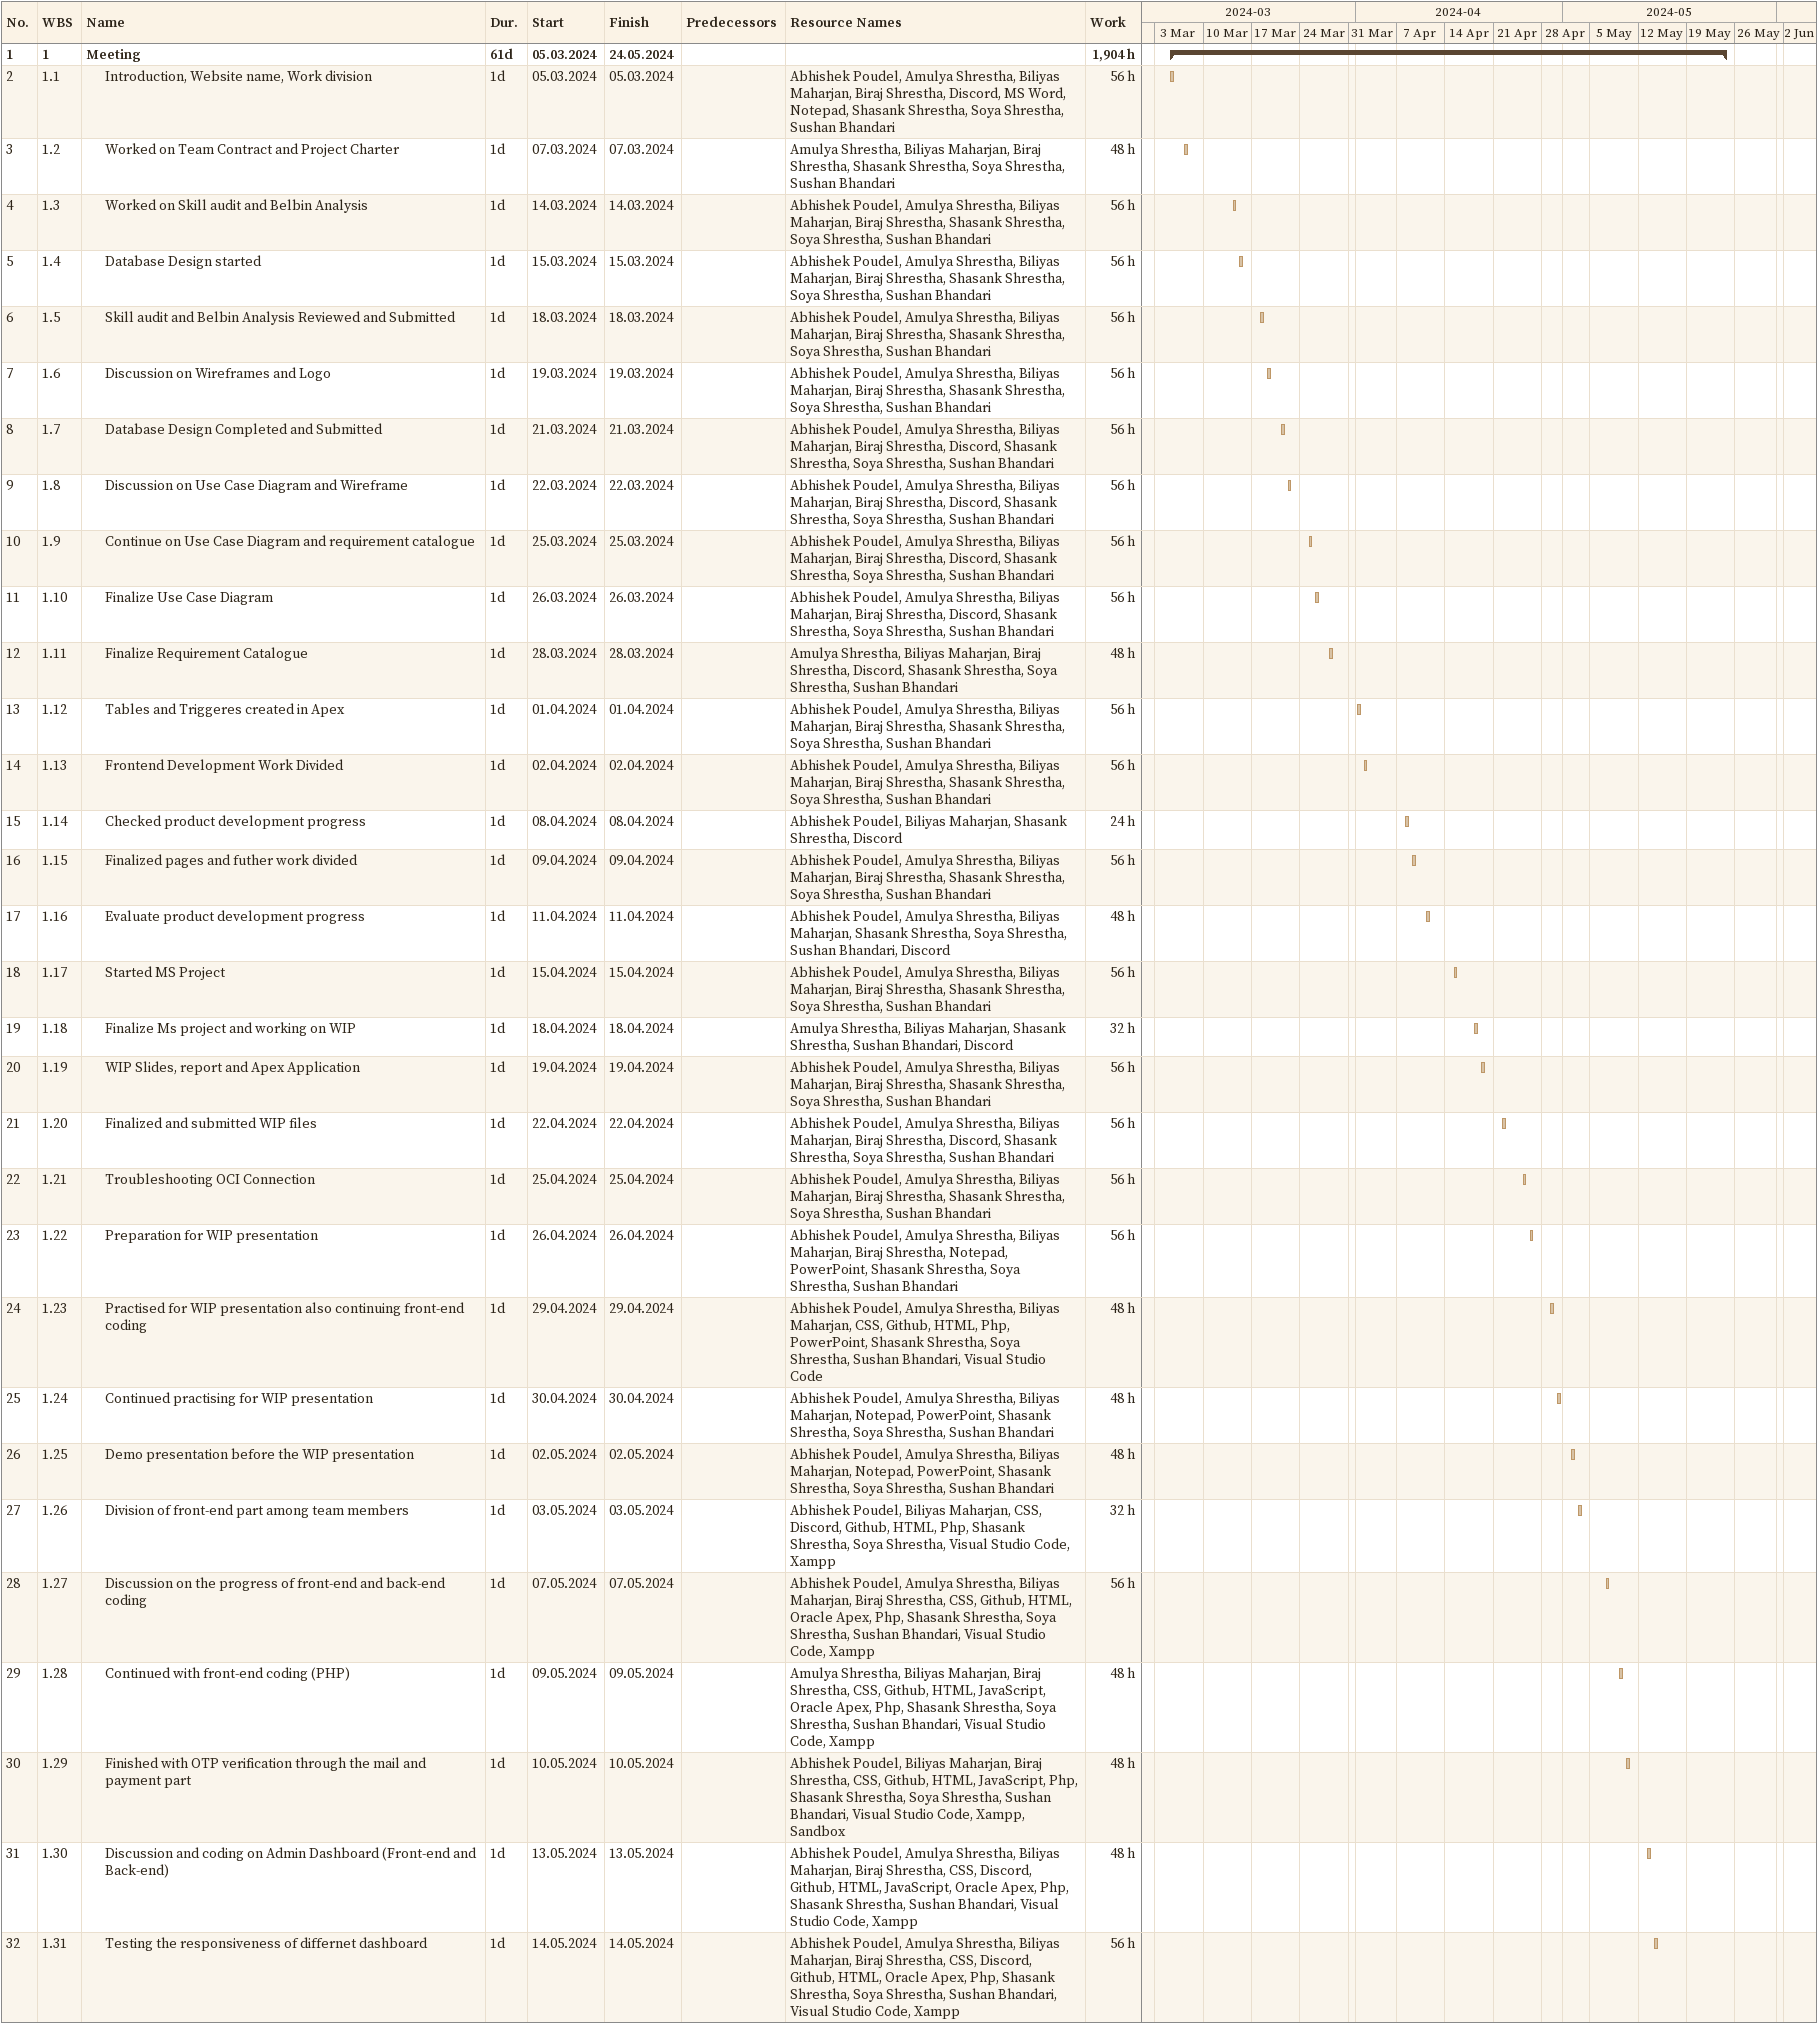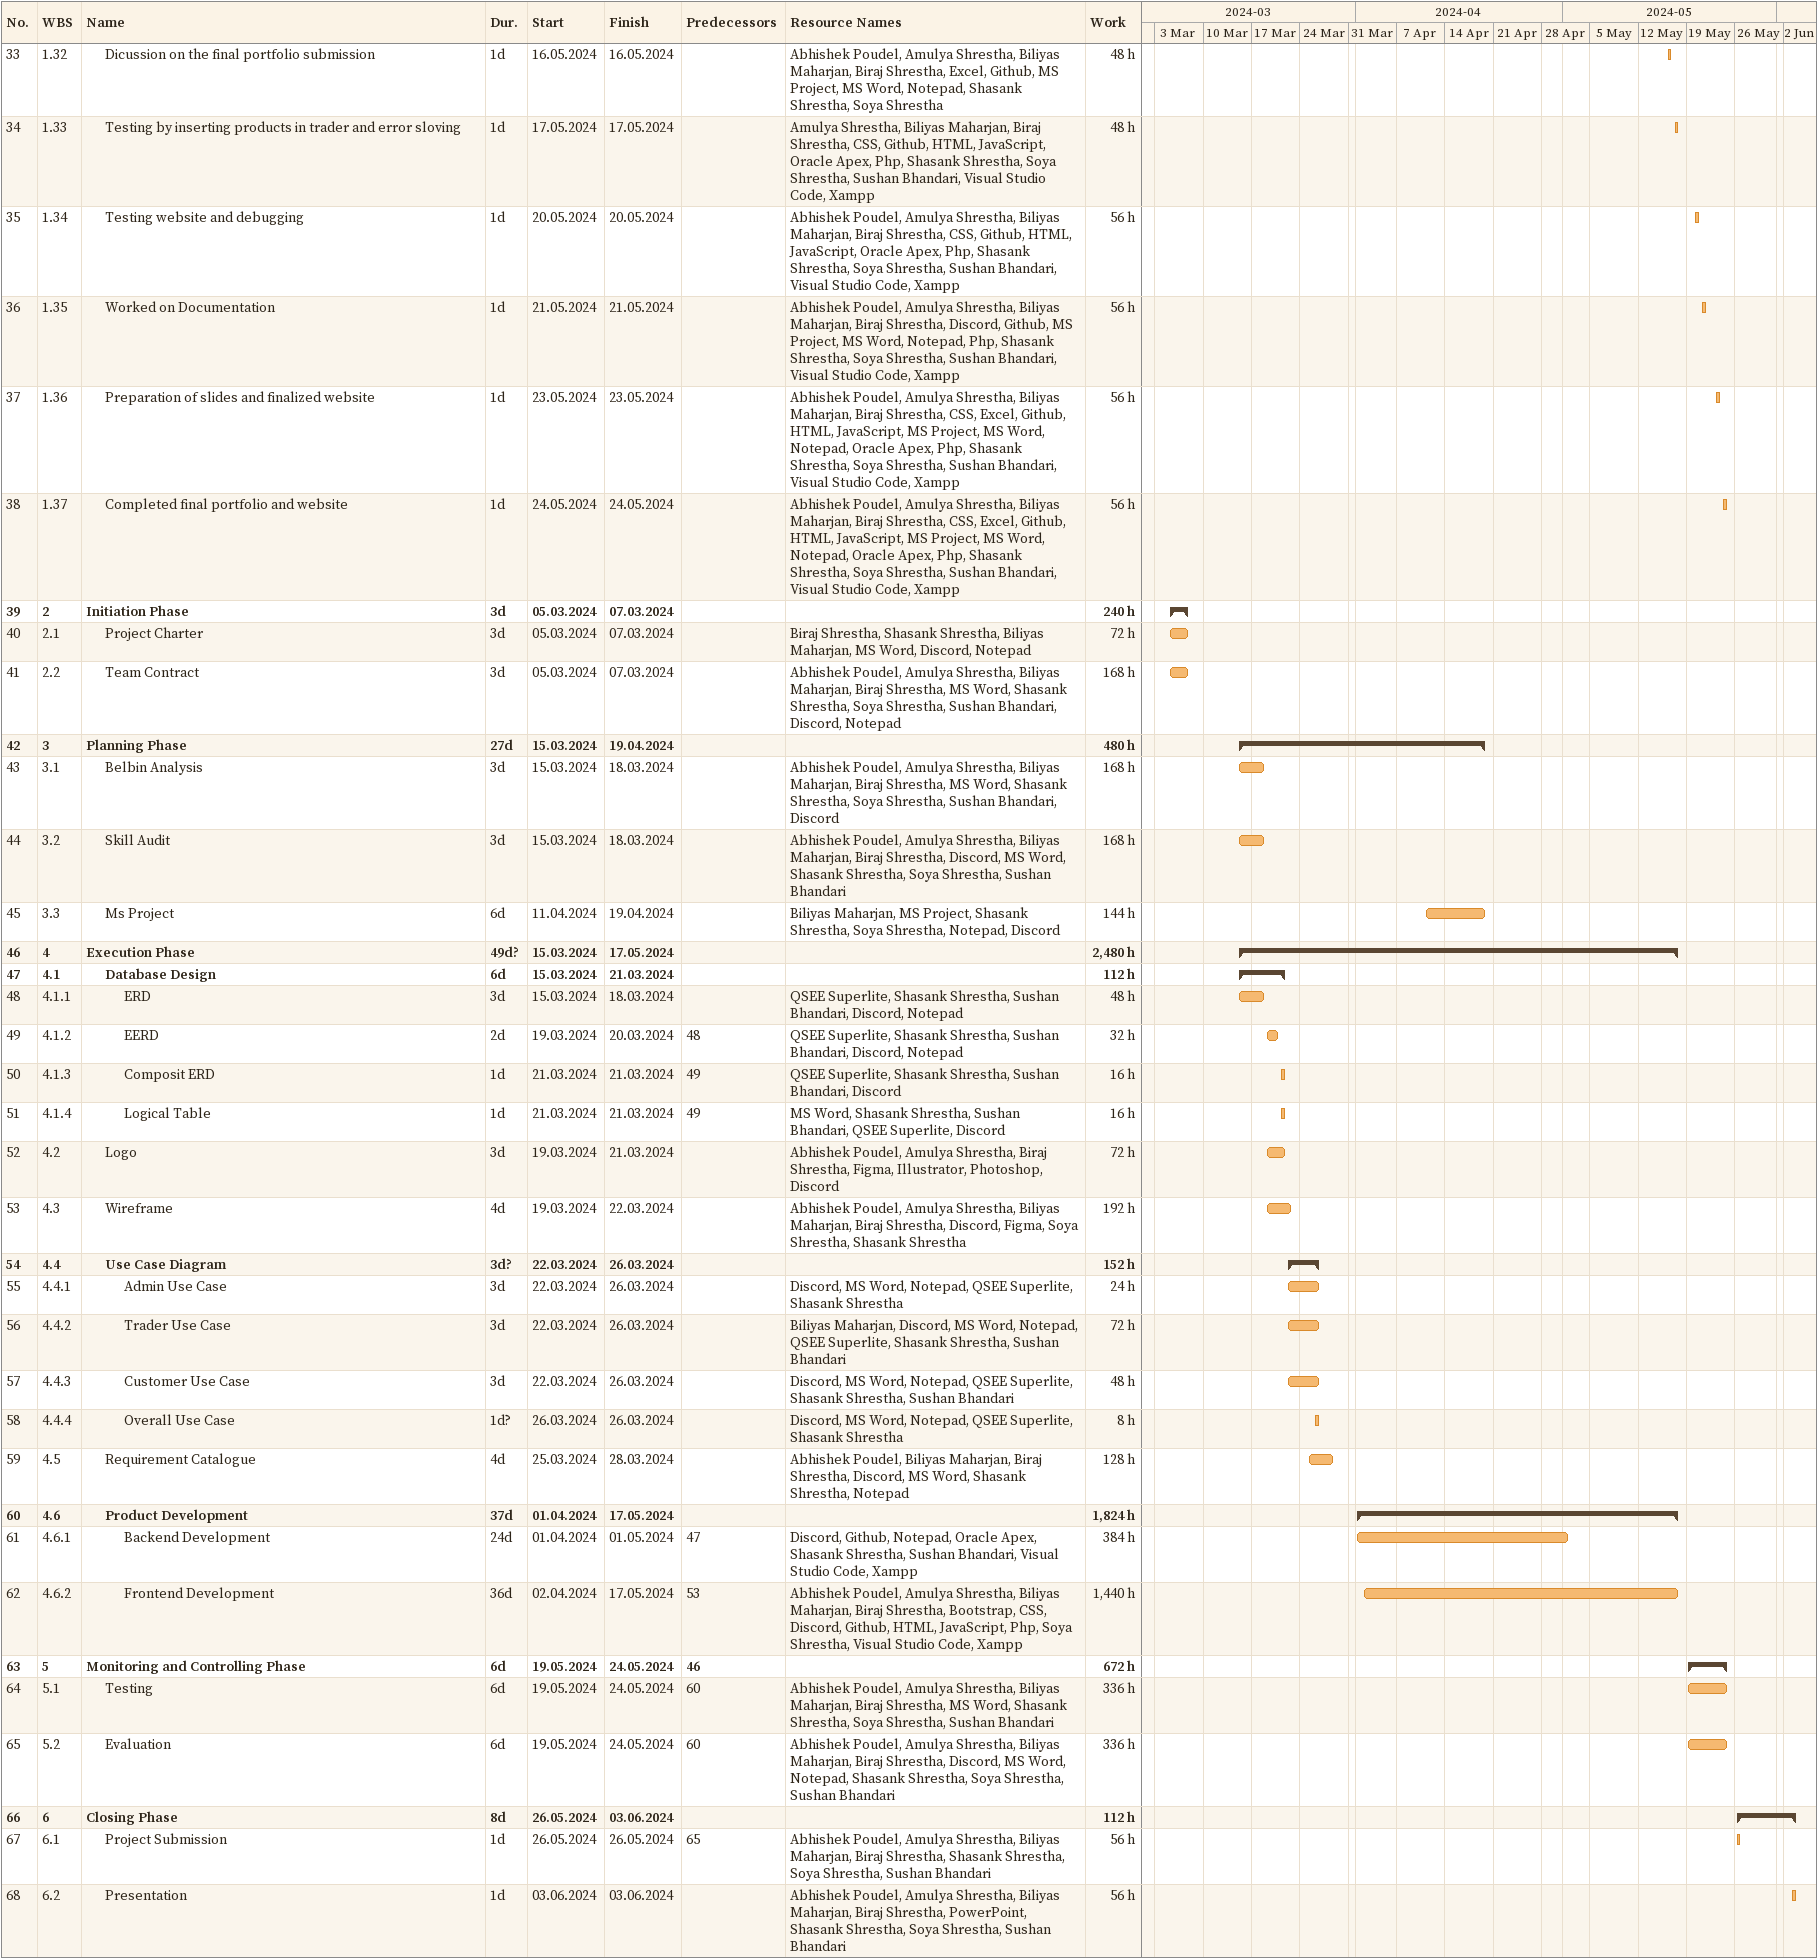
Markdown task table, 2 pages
| ID | WBS | Task | Duration | Start | Finish | Predecessors | Resources | Work (h) |
|---|---|---|---|---|---|---|---|---|
| 1 | 1 | **Meeting** | 61d | 2024-03-05 | 2024-05-24 |  |  | 1904 |
| 2 | 1.1 | Introduction, Website name, Work division | 1d | 2024-03-05 | 2024-03-05 |  | Abhishek Poudel, Amulya Shrestha, Biliyas Maharjan, Biraj Shrestha, Discord, MS Word, Notepad, Shasank Shrestha, Soya Shrestha, Sushan Bhandari | 56 |
| 3 | 1.2 | Worked on Team Contract and Project Charter | 1d | 2024-03-07 | 2024-03-07 |  | Amulya Shrestha, Biliyas Maharjan, Biraj Shrestha, Shasank Shrestha, Soya Shrestha, Sushan Bhandari | 48 |
| 4 | 1.3 | Worked on Skill audit and Belbin Analysis | 1d | 2024-03-14 | 2024-03-14 |  | Abhishek Poudel, Amulya Shrestha, Biliyas Maharjan, Biraj Shrestha, Shasank Shrestha, Soya Shrestha, Sushan Bhandari | 56 |
| 5 | 1.4 | Database Design started | 1d | 2024-03-15 | 2024-03-15 |  | Abhishek Poudel, Amulya Shrestha, Biliyas Maharjan, Biraj Shrestha, Shasank Shrestha, Soya Shrestha, Sushan Bhandari | 56 |
| 6 | 1.5 | Skill audit and Belbin Analysis Reviewed and Submitted | 1d | 2024-03-18 | 2024-03-18 |  | Abhishek Poudel, Amulya Shrestha, Biliyas Maharjan, Biraj Shrestha, Shasank Shrestha, Soya Shrestha, Sushan Bhandari | 56 |
| 7 | 1.6 | Discussion on Wireframes and Logo | 1d | 2024-03-19 | 2024-03-19 |  | Abhishek Poudel, Amulya Shrestha, Biliyas Maharjan, Biraj Shrestha, Shasank Shrestha, Soya Shrestha, Sushan Bhandari | 56 |
| 8 | 1.7 | Database Design Completed and Submitted | 1d | 2024-03-21 | 2024-03-21 |  | Abhishek Poudel, Amulya Shrestha, Biliyas Maharjan, Biraj Shrestha, Discord, Shasank Shrestha, Soya Shrestha, Sushan Bhandari | 56 |
| 9 | 1.8 | Discussion on Use Case Diagram and Wireframe | 1d | 2024-03-22 | 2024-03-22 |  | Abhishek Poudel, Amulya Shrestha, Biliyas Maharjan, Biraj Shrestha, Discord, Shasank Shrestha, Soya Shrestha, Sushan Bhandari | 56 |
| 10 | 1.9 | Continue on Use Case Diagram and requirement catalogue | 1d | 2024-03-25 | 2024-03-25 |  | Abhishek Poudel, Amulya Shrestha, Biliyas Maharjan, Biraj Shrestha, Discord, Shasank Shrestha, Soya Shrestha, Sushan Bhandari | 56 |
| 11 | 1.10 | Finalize Use Case Diagram | 1d | 2024-03-26 | 2024-03-26 |  | Abhishek Poudel, Amulya Shrestha, Biliyas Maharjan, Biraj Shrestha, Discord, Shasank Shrestha, Soya Shrestha, Sushan Bhandari | 56 |
| 12 | 1.11 | Finalize Requirement Catalogue | 1d | 2024-03-28 | 2024-03-28 |  | Amulya Shrestha, Biliyas Maharjan, Biraj Shrestha, Discord, Shasank Shrestha, Soya Shrestha, Sushan Bhandari | 48 |
| 13 | 1.12 | Tables and Triggeres created in Apex | 1d | 2024-04-01 | 2024-04-01 |  | Abhishek Poudel, Amulya Shrestha, Biliyas Maharjan, Biraj Shrestha, Shasank Shrestha, Soya Shrestha, Sushan Bhandari | 56 |
| 14 | 1.13 | Frontend Development Work Divided | 1d | 2024-04-02 | 2024-04-02 |  | Abhishek Poudel, Amulya Shrestha, Biliyas Maharjan, Biraj Shrestha, Shasank Shrestha, Soya Shrestha, Sushan Bhandari | 56 |
| 15 | 1.14 | Checked product development progress | 1d | 2024-04-08 | 2024-04-08 |  | Abhishek Poudel, Biliyas Maharjan, Shasank Shrestha, Discord | 24 |
| 16 | 1.15 | Finalized pages and futher work divided | 1d | 2024-04-09 | 2024-04-09 |  | Abhishek Poudel, Amulya Shrestha, Biliyas Maharjan, Biraj Shrestha, Shasank Shrestha, Soya Shrestha, Sushan Bhandari | 56 |
| 17 | 1.16 | Evaluate product development progress | 1d | 2024-04-11 | 2024-04-11 |  | Abhishek Poudel, Amulya Shrestha, Biliyas Maharjan, Shasank Shrestha, Soya Shrestha, Sushan Bhandari, Discord | 48 |
| 18 | 1.17 | Started MS Project | 1d | 2024-04-15 | 2024-04-15 |  | Abhishek Poudel, Amulya Shrestha, Biliyas Maharjan, Biraj Shrestha, Shasank Shrestha, Soya Shrestha, Sushan Bhandari | 56 |
| 19 | 1.18 | Finalize Ms project and working on WIP | 1d | 2024-04-18 | 2024-04-18 |  | Amulya Shrestha, Biliyas Maharjan, Shasank Shrestha, Sushan Bhandari, Discord | 32 |
| 20 | 1.19 | WIP Slides, report and Apex Application | 1d | 2024-04-19 | 2024-04-19 |  | Abhishek Poudel, Amulya Shrestha, Biliyas Maharjan, Biraj Shrestha, Shasank Shrestha, Soya Shrestha, Sushan Bhandari | 56 |
| 21 | 1.20 | Finalized and submitted WIP files | 1d | 2024-04-22 | 2024-04-22 |  | Abhishek Poudel, Amulya Shrestha, Biliyas Maharjan, Biraj Shrestha, Discord, Shasank Shrestha, Soya Shrestha, Sushan Bhandari | 56 |
| 22 | 1.21 | Troubleshooting OCI Connection | 1d | 2024-04-25 | 2024-04-25 |  | Abhishek Poudel, Amulya Shrestha, Biliyas Maharjan, Biraj Shrestha, Shasank Shrestha, Soya Shrestha, Sushan Bhandari | 56 |
| 23 | 1.22 | Preparation for WIP presentation | 1d | 2024-04-26 | 2024-04-26 |  | Abhishek Poudel, Amulya Shrestha, Biliyas Maharjan, Biraj Shrestha, Notepad, PowerPoint, Shasank Shrestha, Soya Shrestha, Sushan Bhandari | 56 |
| 24 | 1.23 | Practised for WIP presentation also continuing front-end coding | 1d | 2024-04-29 | 2024-04-29 |  | Abhishek Poudel, Amulya Shrestha, Biliyas Maharjan, CSS, Github, HTML, Php, PowerPoint, Shasank Shrestha, Soya Shrestha, Sushan Bhandari, Visual Studio Code | 48 |
| 25 | 1.24 | Continued practising for WIP presentation | 1d | 2024-04-30 | 2024-04-30 |  | Abhishek Poudel, Amulya Shrestha, Biliyas Maharjan, Notepad, PowerPoint, Shasank Shrestha, Soya Shrestha, Sushan Bhandari | 48 |
| 26 | 1.25 | Demo presentation before the WIP presentation | 1d | 2024-05-02 | 2024-05-02 |  | Abhishek Poudel, Amulya Shrestha, Biliyas Maharjan, Notepad, PowerPoint, Shasank Shrestha, Soya Shrestha, Sushan Bhandari | 48 |
| 27 | 1.26 | Division of front-end part among team members | 1d | 2024-05-03 | 2024-05-03 |  | Abhishek Poudel, Biliyas Maharjan, CSS, Discord, Github, HTML, Php, Shasank Shrestha, Soya Shrestha, Visual Studio Code, Xampp | 32 |
| 28 | 1.27 | Discussion on the progress of front-end and back-end coding | 1d | 2024-05-07 | 2024-05-07 |  | Abhishek Poudel, Amulya Shrestha, Biliyas Maharjan, Biraj Shrestha, CSS, Github, HTML, Oracle Apex, Php, Shasank Shrestha, Soya Shrestha, Sushan Bhandari, Visual Studio Code, Xampp | 56 |
| 29 | 1.28 | Continued with front-end coding (PHP) | 1d | 2024-05-09 | 2024-05-09 |  | Amulya Shrestha, Biliyas Maharjan, Biraj Shrestha, CSS, Github, HTML, JavaScript, Oracle Apex, Php, Shasank Shrestha, Soya Shrestha, Sushan Bhandari, Visual Studio Code, Xampp | 48 |
| 30 | 1.29 | Finished with OTP verification through the mail and payment part | 1d | 2024-05-10 | 2024-05-10 |  | Abhishek Poudel, Biliyas Maharjan, Biraj Shrestha, CSS, Github, HTML, JavaScript, Php, Shasank Shrestha, Soya Shrestha, Sushan Bhandari, Visual Studio Code, Xampp, Sandbox | 48 |
| 31 | 1.30 | Discussion and coding on Admin Dashboard (Front-end and Back-end) | 1d | 2024-05-13 | 2024-05-13 |  | Abhishek Poudel, Amulya Shrestha, Biliyas Maharjan, Biraj Shrestha, CSS, Discord, Github, HTML, JavaScript, Oracle Apex, Php, Shasank Shrestha, Sushan Bhandari, Visual Studio Code, Xampp | 48 |
| 32 | 1.31 | Testing the responsiveness of differnet dashboard | 1d | 2024-05-14 | 2024-05-14 |  | Abhishek Poudel, Amulya Shrestha, Biliyas Maharjan, Biraj Shrestha, CSS, Discord, Github, HTML, Oracle Apex, Php, Shasank Shrestha, Soya Shrestha, Sushan Bhandari, Visual Studio Code, Xampp | 56 |
| 33 | 1.32 | Dicussion on the final portfolio submission | 1d | 2024-05-16 | 2024-05-16 |  | Abhishek Poudel, Amulya Shrestha, Biliyas Maharjan, Biraj Shrestha, Excel, Github, MS Project, MS Word, Notepad, Shasank Shrestha, Soya Shrestha | 48 |
| 34 | 1.33 | Testing by inserting products in trader and error sloving | 1d | 2024-05-17 | 2024-05-17 |  | Amulya Shrestha, Biliyas Maharjan, Biraj Shrestha, CSS, Github, HTML, JavaScript, Oracle Apex, Php, Shasank Shrestha, Soya Shrestha, Sushan Bhandari, Visual Studio Code, Xampp | 48 |
| 35 | 1.34 | Testing website and debugging | 1d | 2024-05-20 | 2024-05-20 |  | Abhishek Poudel, Amulya Shrestha, Biliyas Maharjan, Biraj Shrestha, CSS, Github, HTML, JavaScript, Oracle Apex, Php, Shasank Shrestha, Soya Shrestha, Sushan Bhandari, Visual Studio Code, Xampp | 56 |
| 36 | 1.35 | Worked on Documentation | 1d | 2024-05-21 | 2024-05-21 |  | Abhishek Poudel, Amulya Shrestha, Biliyas Maharjan, Biraj Shrestha, Discord, Github, MS Project, MS Word, Notepad, Php, Shasank Shrestha, Soya Shrestha, Sushan Bhandari, Visual Studio Code, Xampp | 56 |
| 37 | 1.36 | Preparation of slides and finalized website | 1d | 2024-05-23 | 2024-05-23 |  | Abhishek Poudel, Amulya Shrestha, Biliyas Maharjan, Biraj Shrestha, CSS, Excel, Github, HTML, JavaScript, MS Project, MS Word, Notepad, Oracle Apex, Php, Shasank Shrestha, Soya Shrestha, Sushan Bhandari, Visual Studio Code, Xampp | 56 |
| 38 | 1.37 | Completed final portfolio and website | 1d | 2024-05-24 | 2024-05-24 |  | Abhishek Poudel, Amulya Shrestha, Biliyas Maharjan, Biraj Shrestha, CSS, Excel, Github, HTML, JavaScript, MS Project, MS Word, Notepad, Oracle Apex, Php, Shasank Shrestha, Soya Shrestha, Sushan Bhandari, Visual Studio Code, Xampp | 56 |
| 39 | 2 | **Initiation Phase** | 3d | 2024-03-05 | 2024-03-07 |  |  | 240 |
| 40 | 2.1 | Project Charter | 3d | 2024-03-05 | 2024-03-07 |  | Biraj Shrestha, Shasank Shrestha, Biliyas Maharjan, MS Word, Discord, Notepad | 72 |
| 41 | 2.2 | Team Contract | 3d | 2024-03-05 | 2024-03-07 |  | Abhishek Poudel, Amulya Shrestha, Biliyas Maharjan, Biraj Shrestha, MS Word, Shasank Shrestha, Soya Shrestha, Sushan Bhandari, Discord, Notepad | 168 |
| 42 | 3 | **Planning Phase** | 27d | 2024-03-15 | 2024-04-19 |  |  | 480 |
| 43 | 3.1 | Belbin Analysis | 3d | 2024-03-15 | 2024-03-18 |  | Abhishek Poudel, Amulya Shrestha, Biliyas Maharjan, Biraj Shrestha, MS Word, Shasank Shrestha, Soya Shrestha, Sushan Bhandari, Discord | 168 |
| 44 | 3.2 | Skill Audit | 3d | 2024-03-15 | 2024-03-18 |  | Abhishek Poudel, Amulya Shrestha, Biliyas Maharjan, Biraj Shrestha, Discord, MS Word, Shasank Shrestha, Soya Shrestha, Sushan Bhandari | 168 |
| 45 | 3.3 | Ms Project | 6d | 2024-04-11 | 2024-04-19 |  | Biliyas Maharjan, MS Project, Shasank Shrestha, Soya Shrestha, Notepad, Discord | 144 |
| 46 | 4 | **Execution Phase** | 49d? | 2024-03-15 | 2024-05-17 |  |  | 2480 |
| 47 | 4.1 | **Database Design** | 6d | 2024-03-15 | 2024-03-21 |  |  | 112 |
| 48 | 4.1.1 | ERD | 3d | 2024-03-15 | 2024-03-18 |  | QSEE Superlite, Shasank Shrestha, Sushan Bhandari, Discord, Notepad | 48 |
| 49 | 4.1.2 | EERD | 2d | 2024-03-19 | 2024-03-20 | 48 | QSEE Superlite, Shasank Shrestha, Sushan Bhandari, Discord, Notepad | 32 |
| 50 | 4.1.3 | Composit ERD | 1d | 2024-03-21 | 2024-03-21 | 49 | QSEE Superlite, Shasank Shrestha, Sushan Bhandari, Discord | 16 |
| 51 | 4.1.4 | Logical Table | 1d | 2024-03-21 | 2024-03-21 | 49 | MS Word, Shasank Shrestha, Sushan Bhandari, QSEE Superlite, Discord | 16 |
| 52 | 4.2 | Logo | 3d | 2024-03-19 | 2024-03-21 |  | Abhishek Poudel, Amulya Shrestha, Biraj Shrestha, Figma, Illustrator, Photoshop, Discord | 72 |
| 53 | 4.3 | Wireframe | 4d | 2024-03-19 | 2024-03-22 |  | Abhishek Poudel, Amulya Shrestha, Biliyas Maharjan, Biraj Shrestha, Discord, Figma, Soya Shrestha, Shasank Shrestha | 192 |
| 54 | 4.4 | **Use Case Diagram** | 3d? | 2024-03-22 | 2024-03-26 |  |  | 152 |
| 55 | 4.4.1 | Admin Use Case | 3d | 2024-03-22 | 2024-03-26 |  | Discord, MS Word, Notepad, QSEE Superlite, Shasank Shrestha | 24 |
| 56 | 4.4.2 | Trader Use Case | 3d | 2024-03-22 | 2024-03-26 |  | Biliyas Maharjan, Discord, MS Word, Notepad, QSEE Superlite, Shasank Shrestha, Sushan Bhandari | 72 |
| 57 | 4.4.3 | Customer Use Case | 3d | 2024-03-22 | 2024-03-26 |  | Discord, MS Word, Notepad, QSEE Superlite, Shasank Shrestha, Sushan Bhandari | 48 |
| 58 | 4.4.4 | Overall Use Case | 1d? | 2024-03-26 | 2024-03-26 |  | Discord, MS Word, Notepad, QSEE Superlite, Shasank Shrestha | 8 |
| 59 | 4.5 | Requirement Catalogue | 4d | 2024-03-25 | 2024-03-28 |  | Abhishek Poudel, Biliyas Maharjan, Biraj Shrestha, Discord, MS Word, Shasank Shrestha, Notepad | 128 |
| 60 | 4.6 | **Product Development** | 37d | 2024-04-01 | 2024-05-17 |  |  | 1824 |
| 61 | 4.6.1 | Backend Development | 24d | 2024-04-01 | 2024-05-01 | 47 | Discord, Github, Notepad, Oracle Apex, Shasank Shrestha, Sushan Bhandari, Visual Studio Code, Xampp | 384 |
| 62 | 4.6.2 | Frontend Development | 36d | 2024-04-02 | 2024-05-17 | 53 | Abhishek Poudel, Amulya Shrestha, Biliyas Maharjan, Biraj Shrestha, Bootstrap, CSS, Discord, Github, HTML, JavaScript, Php, Soya Shrestha, Visual Studio Code, Xampp | 1440 |
| 63 | 5 | **Monitoring and Controlling Phase** | 6d | 2024-05-19 | 2024-05-24 | 46 |  | 672 |
| 64 | 5.1 | Testing | 6d | 2024-05-19 | 2024-05-24 | 60 | Abhishek Poudel, Amulya Shrestha, Biliyas Maharjan, Biraj Shrestha, MS Word, Shasank Shrestha, Soya Shrestha, Sushan Bhandari | 336 |
| 65 | 5.2 | Evaluation | 6d | 2024-05-19 | 2024-05-24 | 60 | Abhishek Poudel, Amulya Shrestha, Biliyas Maharjan, Biraj Shrestha, Discord, MS Word, Notepad, Shasank Shrestha, Soya Shrestha, Sushan Bhandari | 336 |
| 66 | 6 | **Closing Phase** | 8d | 2024-05-26 | 2024-06-03 |  |  | 112 |
| 67 | 6.1 | Project Submission | 1d | 2024-05-26 | 2024-05-26 | 65 | Abhishek Poudel, Amulya Shrestha, Biliyas Maharjan, Biraj Shrestha, Shasank Shrestha, Soya Shrestha, Sushan Bhandari | 56 |
| 68 | 6.2 | Presentation | 1d | 2024-06-03 | 2024-06-03 |  | Abhishek Poudel, Amulya Shrestha, Biliyas Maharjan, Biraj Shrestha, PowerPoint, Shasank Shrestha, Soya Shrestha, Sushan Bhandari | 56 |
